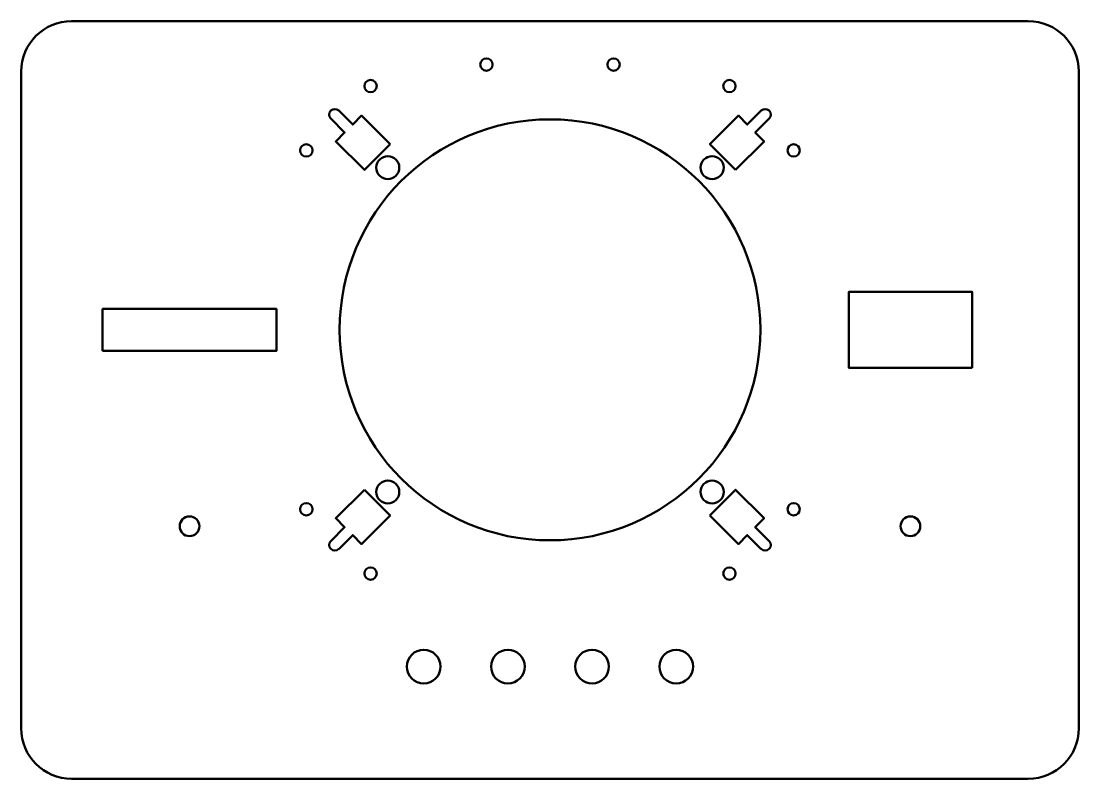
# Model space of a CAD drawing. Header units: millimetres. Extents: x 56 to 1125, y 34 to 800.
import ezdxf

# ---------------------------------------------------------------- set-up
doc = ezdxf.new("R2010")
doc.units = ezdxf.units.MM
doc.header["$MEASUREMENT"] = 0
doc.layers.add('Layer 1', color=7, linetype='Continuous')

# ---------------------------------------------------------------- blocks, each defined once
blk = doc.blocks.new('block 2')
at = {"layer": 'Layer 1', "color": 7, "lineweight": 50, "true_color": 0xffffff}
for points in [[(1073.5, 799.9), (106.8, 799.9)], [(55.8, 748.9), (55.8, 85.6)], [(1124.5, 85.6), (1124.5, 748.9)], [(376.7, 709.5), (390.8, 695.5), (399.8, 704.5), (428.6, 675.7)], [(777.7, 649.6), (751.7, 675.7), (780.5, 704.5), (789.5, 695.5), (803.6, 709.5)], [(428.6, 675.7), (402.6, 649.6), (373.7, 678.4), (382.7, 687.5), (368.7, 701.5)], [(811.6, 701.5), (797.6, 687.5), (806.6, 678.4), (777.7, 649.6)], [(1016.8, 449.8), (1016.8, 526.4), (892.1, 526.4), (892.1, 449.8), (1016.8, 449.8)], [(138, 466.8), (313.7, 466.8), (313.7, 509.3), (138, 509.3), (138, 466.8)], [(368.7, 274.7), (382.7, 288.7), (373.7, 297.7), (402.6, 326.6)], [(402.6, 326.6), (428.6, 300.5), (399.8, 271.7), (390.8, 280.7), (376.7, 266.6)], [(751.7, 300.5), (777.7, 326.6), (806.6, 297.7), (797.6, 288.7), (811.6, 274.7)], [(803.6, 266.6), (789.5, 280.7), (780.5, 271.7), (751.7, 300.5)], [(106.8, 34.5), (1073.5, 34.5)]]:
    blk.add_lwpolyline(points, dxfattribs=at)
for points in [[(106.8, 799.9), (78.6, 799.9), (55.8, 777.1), (55.8, 748.9)], [(1124.6, 748.9), (1124.6, 777.1), (1101.7, 799.9), (1073.5, 799.9)], [(55.8, 85.6), (55.8, 57.4), (78.6, 34.6), (106.8, 34.6)], [(1073.5, 34.6), (1101.7, 34.6), (1124.6, 57.4), (1124.6, 85.6)]]:
    blk.add_open_spline(points, degree=3, dxfattribs=at)
for points, knots in [([(519.7, 756), (519.7, 752.6), (522.4, 749.8), (525.9, 749.8), (529.3, 749.8), (532.1, 752.6), (532.1, 756), (532.1, 759.5), (529.3, 762.2), (525.9, 762.2), (522.4, 762.2), (519.7, 759.5), (519.7, 756)], [0, 0, 0, 0, 1, 1, 1, 2, 2, 2, 3, 3, 3, 4, 4, 4, 4]), ([(648.3, 756), (648.3, 752.6), (651.1, 749.8), (654.5, 749.8), (657.9, 749.8), (660.7, 752.6), (660.7, 756), (660.7, 759.5), (657.9, 762.2), (654.5, 762.2), (651.1, 762.2), (648.3, 759.5), (648.3, 756)], [0, 0, 0, 0, 1, 1, 1, 2, 2, 2, 3, 3, 3, 4, 4, 4, 4]), ([(402.7, 734.4), (402.7, 730.9), (405.5, 728.2), (408.9, 728.2), (412.4, 728.2), (415.1, 730.9), (415.1, 734.4), (415.1, 737.8), (412.4, 740.6), (408.9, 740.6), (405.5, 740.6), (402.7, 737.8), (402.7, 734.4)], [0, 0, 0, 0, 1, 1, 1, 2, 2, 2, 3, 3, 3, 4, 4, 4, 4]), ([(765.2, 734.4), (765.2, 730.9), (768, 728.2), (771.5, 728.2), (774.9, 728.2), (777.7, 730.9), (777.7, 734.4), (777.7, 737.8), (774.9, 740.6), (771.5, 740.6), (768, 740.6), (765.2, 737.8), (765.2, 734.4)], [0, 0, 0, 0, 1, 1, 1, 2, 2, 2, 3, 3, 3, 4, 4, 4, 4]), ([(376.8, 709.5), (374.5, 711.7), (371, 711.7), (368.7, 709.5), (366.5, 707.3), (366.5, 703.7), (368.7, 701.5)], [0, 0, 0, 0, 1, 1, 1, 2, 2, 2, 2]), ([(811.6, 701.5), (813.9, 703.7), (813.9, 707.3), (811.6, 709.5), (809.4, 711.7), (805.8, 711.7), (803.6, 709.5)], [0, 0, 0, 0, 1, 1, 1, 2, 2, 2, 2]), ([(802.8, 488.1), (802.8, 605.6), (707.6, 700.7), (590.2, 700.7), (472.8, 700.7), (377.6, 605.6), (377.6, 488.1), (377.6, 370.7), (472.8, 275.5), (590.2, 275.5), (707.6, 275.5), (802.8, 370.7), (802.8, 488.1)], [0, 0, 0, 0, 1, 1, 1, 2, 2, 2, 3, 3, 3, 4, 4, 4, 4]), ([(337.7, 669.4), (337.7, 666), (340.5, 663.2), (343.9, 663.2), (347.4, 663.2), (350.2, 666), (350.2, 669.4), (350.2, 672.8), (347.4, 675.6), (343.9, 675.6), (340.5, 675.6), (337.7, 672.8), (337.7, 669.4)], [0, 0, 0, 0, 1, 1, 1, 2, 2, 2, 3, 3, 3, 4, 4, 4, 4]), ([(830.2, 669.4), (830.2, 666), (833, 663.2), (836.4, 663.2), (839.9, 663.2), (842.6, 666), (842.6, 669.4), (842.6, 672.8), (839.9, 675.6), (836.4, 675.6), (833, 675.6), (830.2, 672.8), (830.2, 669.4)], [0, 0, 0, 0, 1, 1, 1, 2, 2, 2, 3, 3, 3, 4, 4, 4, 4]), ([(337.7, 306.8), (337.7, 303.4), (340.5, 300.6), (343.9, 300.6), (347.4, 300.6), (350.2, 303.4), (350.2, 306.8), (350.2, 310.2), (347.4, 313), (343.9, 313), (340.5, 313), (337.7, 310.2), (337.7, 306.8)], [0, 0, 0, 0, 1, 1, 1, 2, 2, 2, 3, 3, 3, 4, 4, 4, 4]), ([(830.2, 306.8), (830.2, 303.4), (833, 300.6), (836.4, 300.6), (839.9, 300.6), (842.6, 303.4), (842.6, 306.8), (842.6, 310.2), (839.9, 313), (836.4, 313), (833, 313), (830.2, 310.2), (830.2, 306.8)], [0, 0, 0, 0, 1, 1, 1, 2, 2, 2, 3, 3, 3, 4, 4, 4, 4]), ([(235.9, 289.6), (235.9, 295.1), (231.4, 299.6), (225.9, 299.6), (220.4, 299.6), (216, 295.1), (216, 289.6), (216, 284.2), (220.4, 279.7), (225.9, 279.7), (231.4, 279.7), (235.9, 284.2), (235.9, 289.6)], [0, 0, 0, 0, 1, 1, 1, 2, 2, 2, 3, 3, 3, 4, 4, 4, 4]), ([(964.4, 289.6), (964.4, 295.1), (959.9, 299.6), (954.4, 299.6), (949, 299.6), (944.5, 295.1), (944.5, 289.6), (944.5, 284.2), (949, 279.7), (954.4, 279.7), (959.9, 279.7), (964.4, 284.2), (964.4, 289.6)], [0, 0, 0, 0, 1, 1, 1, 2, 2, 2, 3, 3, 3, 4, 4, 4, 4]), ([(368.7, 274.7), (366.5, 272.5), (366.5, 268.9), (368.7, 266.7), (371, 264.5), (374.5, 264.5), (376.8, 266.7)], [0, 0, 0, 0, 1, 1, 1, 2, 2, 2, 2]), ([(803.6, 266.7), (805.8, 264.5), (809.4, 264.5), (811.6, 266.7), (813.9, 268.9), (813.9, 272.5), (811.6, 274.7)], [0, 0, 0, 0, 1, 1, 1, 2, 2, 2, 2]), ([(402.7, 241.9), (402.7, 238.5), (405.5, 235.7), (408.9, 235.7), (412.4, 235.7), (415.1, 238.5), (415.1, 241.9), (415.1, 245.3), (412.4, 248.1), (408.9, 248.1), (405.5, 248.1), (402.7, 245.3), (402.7, 241.9)], [0, 0, 0, 0, 1, 1, 1, 2, 2, 2, 3, 3, 3, 4, 4, 4, 4]), ([(765.2, 241.9), (765.2, 238.5), (768, 235.7), (771.5, 235.7), (774.9, 235.7), (777.7, 238.5), (777.7, 241.9), (777.7, 245.3), (774.9, 248.1), (771.5, 248.1), (768, 248.1), (765.2, 245.3), (765.2, 241.9)], [0, 0, 0, 0, 1, 1, 1, 2, 2, 2, 3, 3, 3, 4, 4, 4, 4]), ([(479.6, 147.9), (479.6, 157.3), (472, 164.9), (462.6, 164.9), (453.2, 164.9), (445.6, 157.3), (445.6, 147.9), (445.6, 138.5), (453.2, 130.9), (462.6, 130.9), (472, 130.9), (479.6, 138.5), (479.6, 147.9)], [0, 0, 0, 0, 1, 1, 1, 2, 2, 2, 3, 3, 3, 4, 4, 4, 4]), ([(564.7, 147.9), (564.7, 157.3), (557, 164.9), (547.6, 164.9), (538.3, 164.9), (530.6, 157.3), (530.6, 147.9), (530.6, 138.5), (538.3, 130.9), (547.6, 130.9), (557, 130.9), (564.7, 138.5), (564.7, 147.9)], [0, 0, 0, 0, 1, 1, 1, 2, 2, 2, 3, 3, 3, 4, 4, 4, 4]), ([(649.7, 147.9), (649.7, 157.3), (642.1, 164.9), (632.7, 164.9), (623.3, 164.9), (615.7, 157.3), (615.7, 147.9), (615.7, 138.5), (623.3, 130.9), (632.7, 130.9), (642.1, 130.9), (649.7, 138.5), (649.7, 147.9)], [0, 0, 0, 0, 1, 1, 1, 2, 2, 2, 3, 3, 3, 4, 4, 4, 4]), ([(734.8, 147.9), (734.8, 157.3), (727.1, 164.9), (717.7, 164.9), (708.4, 164.9), (700.7, 157.3), (700.7, 147.9), (700.7, 138.5), (708.4, 130.9), (717.7, 130.9), (727.1, 130.9), (734.8, 138.5), (734.8, 147.9)], [0, 0, 0, 0, 1, 1, 1, 2, 2, 2, 3, 3, 3, 4, 4, 4, 4])]:
    blk.add_open_spline(points, degree=3, knots=knots, dxfattribs=at)
at = {"layer": 'Layer 1', "color": 240, "lineweight": 50, "true_color": 0xed1c24}
for points in [[(414.7, 652), (414.7, 645.6), (419.9, 640.4), (426.3, 640.4), (432.7, 640.4), (437.9, 645.6), (437.9, 652), (437.9, 658.4), (432.7, 663.6), (426.3, 663.6), (419.9, 663.6), (414.7, 658.4), (414.7, 652)], [(742.4, 652), (742.4, 645.6), (747.6, 640.4), (754, 640.4), (760.5, 640.4), (765.7, 645.6), (765.7, 652), (765.7, 658.4), (760.5, 663.6), (754, 663.6), (747.6, 663.6), (742.4, 658.4), (742.4, 652)], [(414.7, 324.3), (414.7, 317.9), (419.9, 312.7), (426.3, 312.7), (432.7, 312.7), (437.9, 317.9), (437.9, 324.3), (437.9, 330.7), (432.7, 335.9), (426.3, 335.9), (419.9, 335.9), (414.7, 330.7), (414.7, 324.3)], [(742.4, 324.3), (742.4, 317.9), (747.6, 312.7), (754, 312.7), (760.5, 312.7), (765.7, 317.9), (765.7, 324.3), (765.7, 330.7), (760.5, 335.9), (754, 335.9), (747.6, 335.9), (742.4, 330.7), (742.4, 324.3)]]:
    blk.add_open_spline(points, degree=3, knots=[0, 0, 0, 0, 1, 1, 1, 2, 2, 2, 3, 3, 3, 4, 4, 4, 4], dxfattribs=at)

msp = doc.modelspace()

# ---------------------------------------------------------------- block references
at = {"layer": 'Layer 1'}
msp.add_blockref('block 2', (0, 0), dxfattribs=at)

doc.saveas('drawing.dxf')
